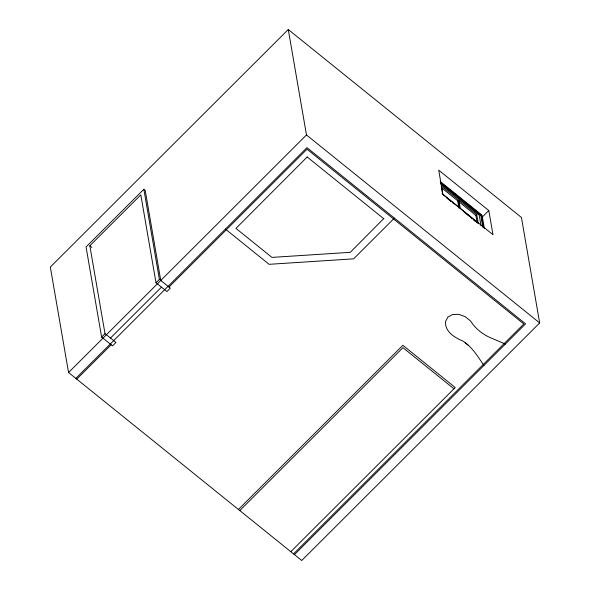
<?xml version="1.0" encoding="UTF-8"?>
<svg xmlns="http://www.w3.org/2000/svg" width="590" height="590" viewBox="0 0 590 590"><rect width="100%" height="100%" fill="white"/><g stroke="black" fill="none" stroke-linecap="round" stroke-linejoin="round"><path stroke-width="0.89" d="M288.267 29.5L50.334 267.056L68.558 372.519L301.733 560.5L539.666 322.944L521.442 217.481L288.267 29.5L306.483 134.963L539.666 322.944M143.842 189.272L86.059 246.959L101.613 337.045L112.55 345.858L115.942 342.466L105.013 333.652L89.835 245.765L140.818 194.862L156.003 282.75L166.933 291.556L170.333 288.163L159.396 279.358L143.842 189.272L145.206 190.371L160.768 280.457M101.613 337.045L105.013 333.652M156.003 282.75L159.396 279.358M68.558 372.519L306.483 134.963M110.478 338.055L161.468 287.153M75.845 378.397L306.977 147.625L525.579 323.858L294.447 554.622M76.752 379.127L111.178 344.759M168.961 287.065L307.036 149.211L523.817 323.969L293.532 553.892M383.802 218.529L350.276 252.328L271.953 257.402L235.963 228.389L307.294 156.852M394.415 218.116L353.624 258.84L269.121 264.32L225.395 229.075M458.113 200.327L459.389 207.739L458.968 208.167L457.685 200.748L458.113 200.327L459.02 201.057L460.303 208.477L477.701 222.976M459.02 201.057L458.6 201.485L475.901 215.431L477.185 222.85L477.612 222.423M475.901 215.431L476.75 214.583L441.231 185.946L442.633 194.088M482.871 227.305L480.835 215.512L481.256 215.084L440.17 181.963M482.627 216.722L488.8 210.549L438.709 170.163L442.884 194.331L492.982 234.717L488.8 210.549M238.426 509.465L402.852 345.298L455.229 387.519L290.804 551.687M239.791 510.571L402.948 347.672L453.953 388.795M468.003 345.113L465.178 342.834M505.35 344.051L492.222 338.461A48.771 43.645 -9.8 0 1 470.532 320.975L465.186 316.66L458.791 314.345L452.611 314.492L447.884 317.066L445.539 321.557C444.72 331.897 454.964 337.694 463.143 341.197C472.295 347.134 477.893 356.648 483.918 365.453M440.619 181.853L482.074 215.269L484.353 228.455M440.45 182.959L480.835 215.512M441.04 184.375L479.198 215.144L481.042 225.815M441.763 187.915L457.685 200.748M442.087 193.786L459.389 207.739M447.028 198.24L451.18 201.588M452.567 202.709L453.946 203.823M463.858 211.81L469.397 216.279M470.783 217.393L472.162 218.506M473.726 220.063L475.105 221.176M307.338 157.124L383.854 218.802M89.835 245.765L91.885 247.417M481.256 215.084L483.453 227.792M476.75 214.583L478.313 223.632"/></g></svg>
